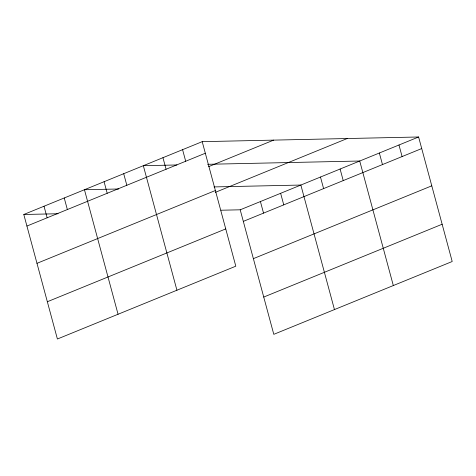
<?xml version="1.0" encoding="UTF-8"?>
<svg xmlns="http://www.w3.org/2000/svg" width="476" height="476" viewBox="0 0 476 476"><rect width="100%" height="100%" fill="white"/><g stroke="black" fill="none" stroke-linecap="round" stroke-linejoin="round"><path stroke-width="0.71" d="M202.205 141.664L235.804 266.191L57.4 339.013L23.8 214.486L202.205 141.664L418.6 136.987L452.2 261.514L273.795 334.336L240.196 209.809L220.918 210.225M26.924 226.052L205.323 153.236M208.649 166.636L273.617 140.123M36.979 263.329L215.384 190.513M215.289 192.369L347.188 138.534M240.196 209.809L418.6 136.987M243.319 221.376L421.724 148.554M47.344 301.736L225.743 228.914M253.375 258.652L431.78 185.83M263.74 297.06L442.144 224.238M176.893 164.97L143.33 165.696L176.929 290.223M207.601 164.303L359.725 161.019L393.325 285.546M118.732 188.984L84.454 189.728L118.06 314.255M213.992 186.925L300.856 185.051L334.455 309.578M23.8 214.486L58.078 213.742M398.977 144.996L402.095 156.568M379.348 153.01L382.472 164.577M340.102 169.028L343.226 180.594M320.479 177.036L323.597 188.609M280.632 193.304L283.755 204.87M260.414 201.556L263.537 213.123M182.582 149.672L185.7 161.245M162.953 157.687L166.076 169.254M123.706 173.704L126.83 185.277M104.083 181.713L107.201 193.286M64.236 197.98L67.36 209.547M44.018 206.233L47.142 217.8"/></g></svg>
